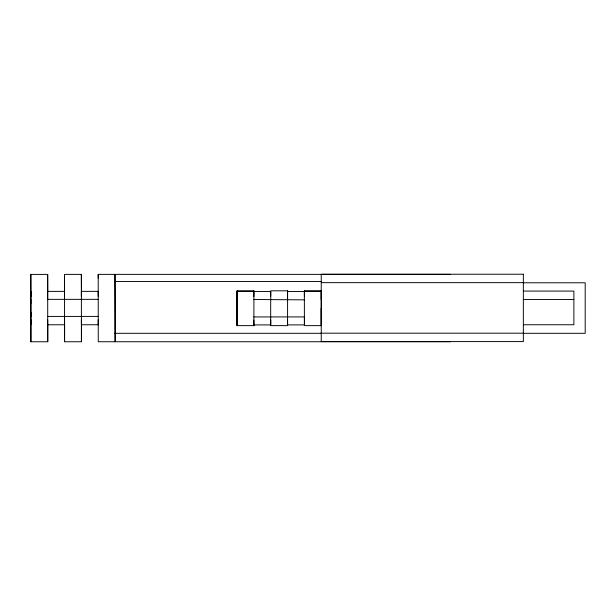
<?xml version="1.0" encoding="UTF-8"?>
<svg xmlns="http://www.w3.org/2000/svg" width="616" height="616" viewBox="0 0 616 616"><rect width="100%" height="100%" fill="white"/><g stroke="black" fill="none" stroke-linecap="round" stroke-linejoin="round"><path stroke-width="0.92" d="M30.831 303.765L30.831 274.405L47.671 274.397L47.755 291.237M30.892 312.404L30.9 341.772L47.74 341.764L47.771 324.925M47.74 341.764L47.671 274.397M47.678 299.73L47.686 291.383L64.534 291.376L64.557 291.945M81.366 275.529L81.427 341.749L64.58 341.757L64.518 275.537M64.611 324.917L64.58 341.757M81.451 324.909L81.427 341.749M115.107 341.734L98.267 341.741L98.206 274.374L115.046 274.366L115.107 341.734L450.458 341.734M237.014 303.904L237.075 290.821L253.923 290.821L253.938 291.376M237.021 312.551L237.068 324.925L237.029 291.53L237.037 325.625L253.877 325.641L253.954 325.063M253.877 325.641L253.923 290.821M304.358 291.353L304.404 325.625L321.244 325.633L321.29 290.798L304.45 290.798L304.358 291.353L321.198 291.345L321.29 290.798M321.198 299.468L321.198 291.345M30.838 296.281L30.846 291.391L30.885 296.281M30.892 319.889L30.885 324.786L30.846 319.889M64.526 296.265L64.534 291.376M81.366 296.257L81.374 291.368L98.213 291.36L98.237 291.93M98.206 296.25L98.213 291.36M237.021 296.419L237.029 291.53M253.861 296.411L253.869 291.522L270.717 291.514L270.709 296.404M304.389 296.388L304.396 291.499L287.556 291.507L287.549 299.853M287.626 291.36L287.603 290.814L270.763 290.814L270.67 308.216L270.724 325.625L287.564 325.641L287.634 325.048M304.404 325.625L304.481 325.04M287.603 290.814L287.564 325.641M64.595 291.229L64.518 274.389L81.358 274.382L81.397 275.529M450.458 274.366L114.922 274.366L115.169 341.734M114.922 281.466L321.498 281.466M321.244 282.652L523.354 282.652M523.446 282.783L585.2 282.783L585.2 333.31L523.446 333.31M523.354 291.075L573.881 291.075L573.881 324.755L523.354 324.755M236.991 291.383L253.831 291.376M47.678 299.361L98.206 299.338M253.823 299.499L304.389 299.846M523.354 299.491L573.881 299.491M253.831 316.94L304.396 316.917L304.435 324.894L287.595 324.901L287.556 320.012M47.686 319.889L47.725 324.778L64.564 324.771L64.526 316.416M81.374 319.873L81.412 324.763L98.252 324.755L98.213 319.866M253.869 320.027L253.907 324.917L270.747 324.909M321.244 333.179L523.354 333.179M114.922 333.31L321.498 333.31M237.037 325.625L236.983 299.507M321.244 325.633L321.198 308.192M98.229 324.185L98.252 324.755M81.374 291.368L81.397 291.938M64.549 324.201L64.564 324.771M47.686 291.383L47.709 291.953M237.075 290.821L237.106 299.507M64.518 274.389L64.557 275.537M30.831 274.405L30.931 316.801M304.45 290.798L304.466 291.353M98.206 274.374L98.252 278.039M270.732 324.339L270.717 320.02M237.045 324.355L237.029 320.035M81.358 274.382L81.443 291.222M30.9 341.772L30.8 299.368M304.435 324.324L304.435 324.894M287.595 324.332L287.595 324.901M253.907 324.347L253.907 324.917M98.206 316.408L47.678 316.424M81.412 324.193L81.412 324.763M47.725 324.209L47.725 324.778M523.354 274.228L321.244 274.228L321.244 341.595L523.354 341.595L523.354 274.228"/></g></svg>
